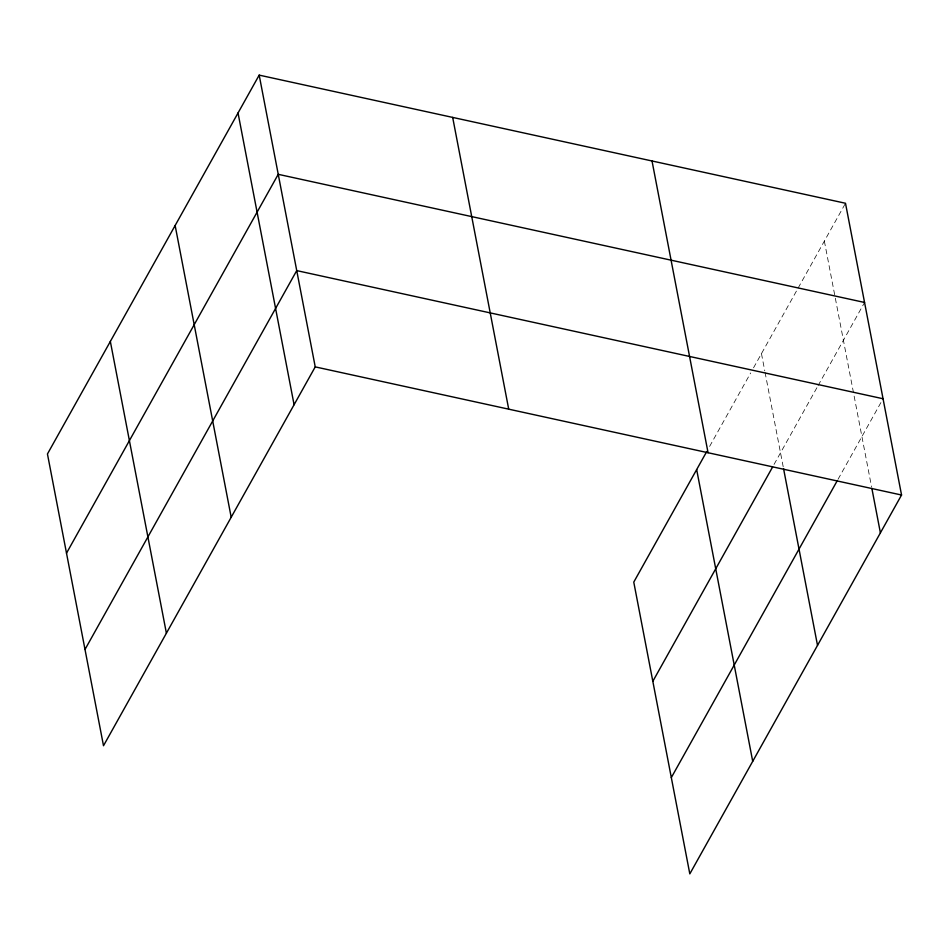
<?xml version="1.0" encoding="UTF-8"?>
<svg xmlns="http://www.w3.org/2000/svg" width="949" height="949" viewBox="0 0 949 949"><rect width="100%" height="100%" fill="white"/><g stroke="black" fill="none" stroke-linecap="round" stroke-linejoin="round"><path stroke-width="0.71" stroke-dasharray="4.75 3.56" d="M709.627 446.398L750.659 372.957M753.542 367.809L845.5 203.264M774.04 464.429L817.386 386.86M818.109 385.567L864.563 302.458M838.05 479.269L883.056 398.746M824.361 241.105L871.573 486.873M761.466 353.633L764.775 370.893M765.048 372.328L783.281 467.205"/><path stroke-width="1.42" d="M259.184 75.125L47.45 453.978L103.5 745.736L315.234 366.883L259.184 75.125L845.5 203.264L901.55 495.022L689.816 873.875L633.766 582.117L706.744 451.546M66.501 553.172L278.235 174.319L864.563 302.458M85.007 649.46L296.729 270.607L883.056 398.746M652.829 681.311L772.605 467.003M671.323 777.587L837.326 480.562M315.234 366.883L901.55 495.022M871.846 488.308L880.399 532.852M783.554 468.64L817.516 645.391M652.022 160.974L708.061 452.732M696.661 469.577L752.711 761.335M452.673 117.415L508.711 409.173M238.033 112.967L294.083 404.725M175.138 225.494L231.188 517.252M110.345 341.45L166.395 633.197"/></g></svg>
